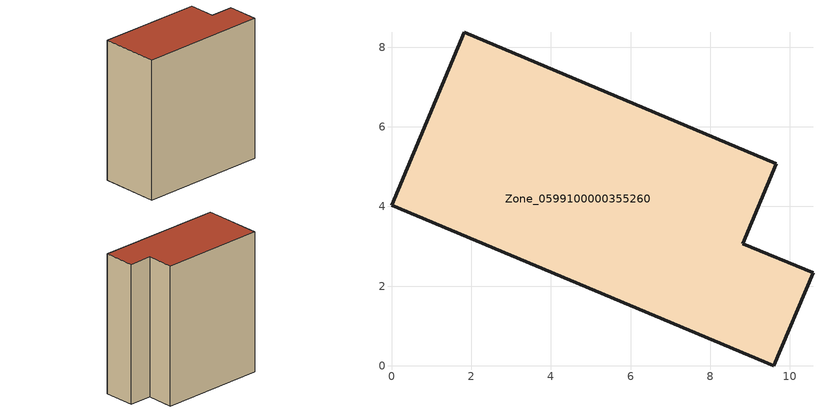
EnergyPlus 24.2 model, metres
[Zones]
Zone_0599100000355260
 floor ground (C_G): 0,4.03 1.82,8.38 9.66,5.07 8.82,3.07 10.58,2.34 9.59,0 z0
 wall outside (C_F): 1.82,8.38 0,4.03 9.59,0 10.58,2.34 8.82,3.07 9.66,5.07 1.82,8.38 z0:11.35
 roof outside (C_R): 0,4.03 9.59,0 10.58,2.34 8.82,3.07 9.66,5.07 1.82,8.38 z11.35
[BUILDING]
Pand.0599100000355260: North Axis=0; Terrain=City; Loads Convergence Tolerance Value=0.04; Temperature Convergence Tolerance Value=0.4; Solar Distribution=FullExterior; Maximum Number of Warmup Days=25; Minimum Number of Warmup Days=1
[Site:Location]
Rotterdam.The.Hague.AP_ZH_NLD Design_Conditions: Latitude=51.96; Longitude=4.45; Time Zone=1; Elevation=-4.5
[SITE:GROUNDTEMPERATURE:BUILDINGSURFACE]
18, 18, 18, 18, 18, 18, 18, 18, 18, 18, 18, 18
[MATERIAL] Thermal Absorptance=0.9; Solar Absorptance=0.7; Visible Absorptance=0.7
Name | Roughness | Thickness | Conductivity | Density | Specific Heat
G.TI.1992-2005 | MediumSmooth | 0.15 | 0.06 | 540 | 1210
F.TI.1992-2005 | Rough | 0.3 | 0.12 | 1920 | 840
R.TI.1992-2005 | MediumRough | 0.2 | 0.08 | 1500 | 1000
[CONSTRUCTION]
C_G: G.TI.1992-2005
C_F: F.TI.1992-2005
C_R: R.TI.1992-2005
[ZONE]
Zone_0599100000355260: Type=1; Multiplier=1; Ceiling Height=Autocalculate; Volume=Autocalculate; Floor Area=autocalculate; Part of Total Floor Area=Yes
[ZONEINFILTRATION:DESIGNFLOWRATE]
Infil_Zone_0599100000355260: Zone or ZoneList or Space or SpaceList=Zone_0599100000355260; Schedule=AlwaysOn; Design Flow Rate Calculation Method=Flow/Area; Flow Rate per Floor Area=0.0015; Constant Term Coefficient=1; Temperature Term Coefficient=0; Velocity Term Coefficient=0; Velocity Squared Term Coefficient=0
[HVACTEMPLATE:ZONE:IDEALLOADSAIRSYSTEM]
Zone_0599100000355260: Maximum Heating Supply Air Temperature=50; Minimum Cooling Supply Air Temperature=13; Maximum Heating Supply Air Humidity Ratio=0.0156; Minimum Cooling Supply Air Humidity Ratio=0.0077; Heating Limit=NoLimit; Cooling Limit=NoLimit; Dehumidification Control Type=ConstantSensibleHeatRatio; Cooling Sensible Heat Ratio=0.7; Dehumidification Setpoint=60; Humidification Control Type=None; Humidification Setpoint=30; Outdoor Air Method=None; Outdoor Air Flow Rate per Person=0.00944; Outdoor Air Flow Rate per Zone Floor Area=0; Outdoor Air Flow Rate per Zone=0; Demand Controlled Ventilation Type=None; Outdoor Air Economizer Type=NoEconomizer; Heat Recovery Type=None; Sensible Heat Recovery Effectiveness=0.7; Latent Heat Recovery Effectiveness=0.65
[ZONECONTROL:THERMOSTAT]
ThermostatControl_Zone_0599100000355260: Zone or ZoneList=Zone_0599100000355260; Control Type Schedule=DualSetpointControlType; Control 1=Thermostat_Zone_0599100000355260; Temperature Difference Between Cutout And Setpoint=0
[THERMOSTATSETPOINT:DUALSETPOINT]
Thermostat_Zone_0599100000355260: Heating Setpoint Temperature Schedule=HeatingSetpoint_Zone_0599100000355260; Cooling Setpoint Temperature Schedule=CoolingSetpoint_Zone_0599100000355260
[SCHEDULE:COMPACT]
HeatingSetpoint_Zone_0599100000355260: Through: 12/31, For: AllDays, Until: 24:00, 21
CoolingSetpoint_Zone_0599100000355260: Through: 12/31, For: AllDays, Until: 24:00, 24
DualSetpointControlType: Through: 12/31, For: AllDays, Until: 24:00, 4
AlwaysOn: Through: 12/31, For: AllDays, Until: 24:00, 1
